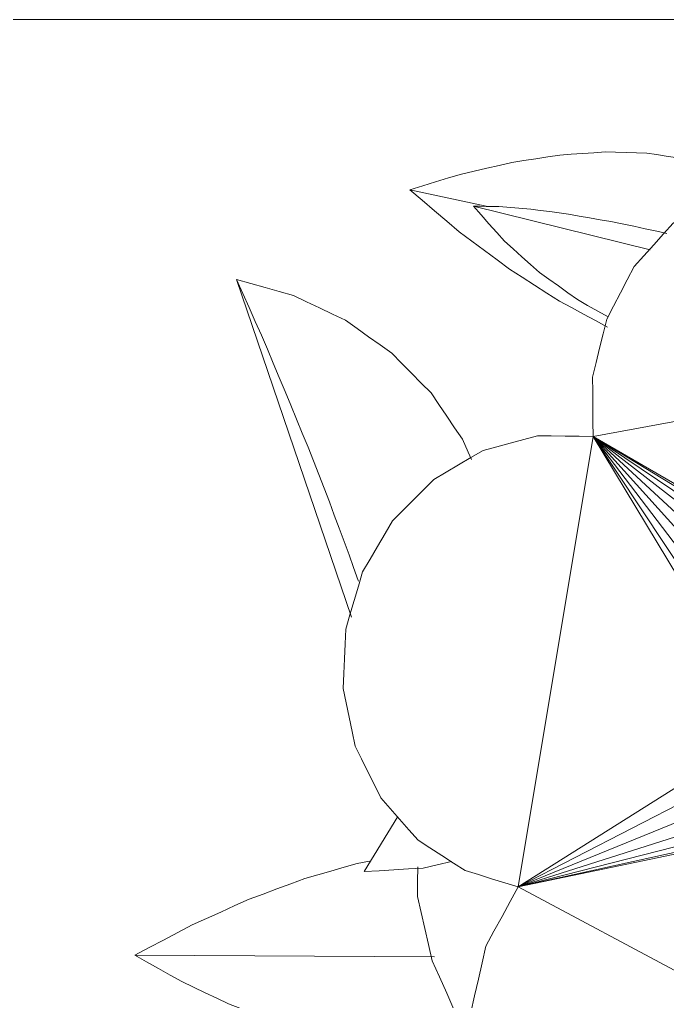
# Model space of a CAD drawing. Header units: metres. Extents: x -18.34 to -13.25, y -25.49 to -16.26.
# Drawn here: x -17.9839 to -17.931, y -20.9914 to -20.9112 of the extents above; entities that cross this region are included whole.
import ezdxf

# ---------------------------------------------------------------- set-up
doc = ezdxf.new("R2010")
doc.units = ezdxf.units.M
for name, color, linetype, lineweight in [('Importações nas famílias', 7, 'Continuous', 5), ('Quadro estrutural', 7, 'Continuous', 5), ('Vegetação', 7, 'Continuous', 5)]:
    doc.layers.add(name, color=color, linetype=linetype, lineweight=lineweight)

# ---------------------------------------------------------------- blocks, each defined once
blk = doc.blocks.new('Planta_pergolado_12200 - plantas pergolado_skp_Component_12-V4-Pavimento 02 - Executivo')
at = {"layer": 'Importações nas famílias', "color": 9, "flags": 128}
for points in [[(0.155129, 0.017138), (0.155003, 0.016667), (0.154782, 0.015838)], [(0.154782, 0.015838), (0.154714, 0.014989), (0.154645, 0.01414), (0.154577, 0.013291), (0.154508, 0.012442)], [(0.154508, 0.012442), (0.154594, 0.011593), (0.154679, 0.010744), (0.154764, 0.009894), (0.15485, 0.009045)], [(0.15485, 0.009045), (0.155087, 0.008215), (0.155324, 0.007385), (0.155561, 0.006555), (0.155798, 0.005725)], [(0.155798, 0.005725), (0.156182, 0.004934), (0.156565, 0.004143), (0.156949, 0.003352), (0.157332, 0.002561)], [(0.157332, 0.002561), (0.157853, 0.001827), (0.158374, 0.001094)]]:
    blk.add_lwpolyline(points, dxfattribs=at)
blk = doc.blocks.new('Planta_pergolado_12200 - plantas pergolado_skp_Component_12-V2484-Pavimento 02 - Executivo')
at = {"layer": 'Importações nas famílias', "color": 9}
for p, q in [((0.177429, 0.044192), (0.176979, 0.044313)), ((0.175315, 0.032316), (0.175976, 0.031962))]:
    blk.add_line(p, q, dxfattribs=at)
at = {"layer": 'Importações nas famílias', "color": 9, "flags": 128}
for points in [[(0.179223, 0.043324), (0.178775, 0.043541), (0.178326, 0.043758), (0.177877, 0.043975), (0.177429, 0.044192)], [(0.180993, 0.042083), (0.180551, 0.042393), (0.180108, 0.042704), (0.179666, 0.043014), (0.179223, 0.043324)], [(0.182719, 0.04048), (0.182288, 0.040881), (0.181856, 0.041281), (0.181425, 0.041682), (0.180993, 0.042083)], [(0.184383, 0.038535), (0.183967, 0.039021), (0.183551, 0.039507), (0.183135, 0.039994), (0.182719, 0.04048)], [(0.185964, 0.036268), (0.185569, 0.036835), (0.185173, 0.037401), (0.184778, 0.037968), (0.184383, 0.038535)], [(0.187447, 0.033705), (0.187076, 0.034346), (0.186706, 0.034987), (0.186335, 0.035627), (0.185964, 0.036268)], [(0.188814, 0.030875), (0.188472, 0.031583), (0.18813, 0.03229), (0.187789, 0.032998), (0.187447, 0.033705)], [(0.175976, 0.031962), (0.176743, 0.031639), (0.177511, 0.031315), (0.178278, 0.030992), (0.179045, 0.030668)], [(0.179045, 0.030668), (0.179901, 0.030383), (0.180757, 0.030098), (0.181613, 0.029813), (0.182469, 0.029527)], [(0.189432, 0.029342), (0.189123, 0.030109), (0.188814, 0.030875)], [(0.182469, 0.029527), (0.183393, 0.029287), (0.184317, 0.029047), (0.185242, 0.028807), (0.186166, 0.028567)], [(0.186166, 0.028567), (0.187137, 0.028377), (0.188108, 0.028188)]]:
    blk.add_lwpolyline(points, dxfattribs=at)
blk = doc.blocks.new('Planta_pergolado_12200 - plantas pergolado_skp_Component_16-V2485-Pavimento 02 - Executivo')
for name in ['Planta_pergolado_12200 - plantas pergolado_skp_Component_12-V2484-Pavimento 02 - Executivo', 'Planta_pergolado_12200 - plantas pergolado_skp_Component_12-V4-Pavimento 02 - Executivo']:
    blk.add_blockref(name, (0, 0))
blk = doc.blocks.new('Planta_pergolado_12200 - plantas pergolado_skp_-V2486-Pavimento 02 - Executivo')
blk.add_blockref('Planta_pergolado_12200 - plantas pergolado_skp_Component_16-V2485-Pavimento 02 - Executivo', (0, 0))
blk = doc.blocks.new('Planta_pergolado_12200 - plantas pergolado_skp_-V2487-Pavimento 02 - Executivo')
at = {"xscale": 1.254472261797389, "yscale": 1.254472261797389, "zscale": 1.254472261797389, "rotation": 44.99999999999149}
blk.add_blockref('Planta_pergolado_12200 - plantas pergolado_skp_-V2486-Pavimento 02 - Executivo', (0.101937, -0.102346), dxfattribs=at)
blk = doc.blocks.new('Planta_pergolado_12200 - plantas pergolado_skp_Component_12-V2547-Pavimento 02 - Executivo')
at = {"layer": 'Importações nas famílias', "color": 9}
blk.add_line((0.159415, -0.000373), (0.166844, 0.020038), dxfattribs=at)
at = {"layer": 'Importações nas famílias', "color": 9, "flags": 128}
for points in [[(0.164582, 0.016998), (0.164856, 0.017774), (0.16513, 0.01855), (0.165148, 0.018601)], [(0.155129, 0.017138), (0.155003, 0.016667), (0.154782, 0.015838)], [(0.163492, 0.013721), (0.163765, 0.01454), (0.164037, 0.01536), (0.16431, 0.016179), (0.164582, 0.016998)], [(0.154782, 0.015838), (0.154714, 0.014989), (0.154645, 0.01414), (0.154577, 0.013291), (0.154508, 0.012442)], [(0.162418, 0.010307), (0.162687, 0.011161), (0.162955, 0.012014), (0.163223, 0.012868), (0.163492, 0.013721)], [(0.154508, 0.012442), (0.154594, 0.011593), (0.154679, 0.010744), (0.154764, 0.009894), (0.15485, 0.009045)], [(0.161373, 0.006794), (0.161634, 0.007672), (0.161896, 0.008551), (0.162157, 0.009429), (0.162418, 0.010307)], [(0.15485, 0.009045), (0.155087, 0.008215), (0.155324, 0.007385), (0.155561, 0.006555), (0.155798, 0.005725)], [(0.160369, 0.003221), (0.16062, 0.004114), (0.160871, 0.005007), (0.161122, 0.005901), (0.161373, 0.006794)], [(0.155798, 0.005725), (0.156182, 0.004934), (0.156565, 0.004143), (0.156949, 0.003352), (0.157332, 0.002561)], [(0.159415, -0.000373), (0.159654, 0.000525), (0.159892, 0.001424), (0.16013, 0.002322), (0.160369, 0.003221)], [(0.157332, 0.002561), (0.157853, 0.001827), (0.158374, 0.001094), (0.158895, 0.00036), (0.159415, -0.000373)]]:
    blk.add_lwpolyline(points, dxfattribs=at)
blk = doc.blocks.new('Planta_pergolado_12200 - plantas pergolado_skp_Component_12-V93-Pavimento 02 - Executivo')
at = {"layer": 'Importações nas famílias', "color": 9}
for p, q in [((0.177429, 0.044192), (0.176979, 0.044313)), ((0.19005, 0.027809), (0.175875, 0.039341)), ((0.175315, 0.032316), (0.175976, 0.031962))]:
    blk.add_line(p, q, dxfattribs=at)
at = {"layer": 'Importações nas famílias', "color": 9, "flags": 128}
for points in [[(0.179223, 0.043324), (0.178775, 0.043541), (0.178326, 0.043758), (0.177877, 0.043975), (0.177429, 0.044192)], [(0.180993, 0.042083), (0.180551, 0.042393), (0.180108, 0.042704), (0.179666, 0.043014), (0.179223, 0.043324)], [(0.182719, 0.04048), (0.182288, 0.040881), (0.181856, 0.041281), (0.181425, 0.041682), (0.180993, 0.042083)], [(0.184383, 0.038535), (0.183967, 0.039021), (0.183551, 0.039507), (0.183135, 0.039994), (0.182719, 0.04048)], [(0.185964, 0.036268), (0.185569, 0.036835), (0.185173, 0.037401), (0.184778, 0.037968), (0.184383, 0.038535)], [(0.187447, 0.033705), (0.187076, 0.034346), (0.186706, 0.034987), (0.186335, 0.035627), (0.185964, 0.036268)], [(0.188814, 0.030875), (0.188472, 0.031583), (0.18813, 0.03229), (0.187789, 0.032998), (0.187447, 0.033705)], [(0.175976, 0.031962), (0.176743, 0.031639), (0.177511, 0.031315), (0.178278, 0.030992), (0.179045, 0.030668)], [(0.179045, 0.030668), (0.179901, 0.030383), (0.180757, 0.030098), (0.181613, 0.029813), (0.182469, 0.029527)], [(0.19005, 0.027809), (0.189741, 0.028575), (0.189432, 0.029342), (0.189123, 0.030109), (0.188814, 0.030875)], [(0.182469, 0.029527), (0.183393, 0.029287), (0.184317, 0.029047), (0.185242, 0.028807), (0.186166, 0.028567)], [(0.186166, 0.028567), (0.187137, 0.028377), (0.188108, 0.028188), (0.189079, 0.027998), (0.19005, 0.027809)]]:
    blk.add_lwpolyline(points, dxfattribs=at)
blk = doc.blocks.new('Planta_pergolado_12200 - plantas pergolado_skp_Component_17-V2549-Pavimento 02 - Executivo')
at = {"layer": 'Importações nas famílias', "color": 9}
for p, q in [((0.184857, 0.082201), (0.184657, 0.081804)), ((0.179647, 0.058087), (0.180198, 0.060769)), ((0.177324, 0.044774), (0.17723, 0.043645))]:
    blk.add_line(p, q, dxfattribs=at)
at = {"layer": 'Importações nas famílias', "color": 9, "flags": 128}
for points in [[(0.185079, 0.080859), (0.185729, 0.080369), (0.186379, 0.079879), (0.18703, 0.079389)], [(0.18703, 0.079389), (0.187578, 0.078649), (0.188125, 0.07791), (0.188673, 0.07717), (0.189221, 0.07643)], [(0.189221, 0.07643), (0.189629, 0.075492), (0.190037, 0.074554), (0.190445, 0.073615), (0.190853, 0.072677)], [(0.190853, 0.072677), (0.191094, 0.071603), (0.191334, 0.07053), (0.191575, 0.069456), (0.191815, 0.068383)], [(0.191815, 0.068383), (0.191872, 0.067248), (0.191928, 0.066113), (0.191985, 0.064977), (0.192041, 0.063842)], [(0.19174, 0.061276), (0.191647, 0.060483), (0.191516, 0.059363)], [(0.191516, 0.059363), (0.191206, 0.058336), (0.190896, 0.057308), (0.190586, 0.05628), (0.190275, 0.055252)], [(0.190275, 0.055252), (0.189808, 0.054386), (0.18934, 0.05352), (0.189051, 0.052986)], [(0.184549, 0.048381), (0.183992, 0.048068), (0.183313, 0.047688)], [(0.18044, 0.047331), (0.179731, 0.047538), (0.179023, 0.047746)], [(0.183313, 0.047688), (0.182594, 0.047599), (0.181876, 0.04751), (0.181158, 0.04742), (0.18044, 0.047331)], [(0.17723, 0.043645), (0.176955, 0.042593), (0.176679, 0.041541), (0.176403, 0.040489), (0.176127, 0.039437)], [(0.176127, 0.039437), (0.175689, 0.038533), (0.17525, 0.03763), (0.174812, 0.036727), (0.174373, 0.035823)], [(0.174373, 0.035823), (0.173802, 0.03513), (0.17323, 0.034437)]]:
    blk.add_lwpolyline(points, dxfattribs=at)
blk = doc.blocks.new('Planta_pergolado_12200 - plantas pergolado_skp_Component_16-V2550-Pavimento 02 - Executivo')
for name in ['Planta_pergolado_12200 - plantas pergolado_skp_Component_17-V2549-Pavimento 02 - Executivo', 'Planta_pergolado_12200 - plantas pergolado_skp_Component_12-V93-Pavimento 02 - Executivo', 'Planta_pergolado_12200 - plantas pergolado_skp_Component_12-V2547-Pavimento 02 - Executivo']:
    blk.add_blockref(name, (0, 0))
blk = doc.blocks.new('Planta_pergolado_12200 - plantas pergolado_skp_-V2554-Pavimento 02 - Executivo')
blk.add_blockref('Planta_pergolado_12200 - plantas pergolado_skp_Component_16-V2550-Pavimento 02 - Executivo', (0, 0))
blk = doc.blocks.new('Planta_pergolado_12200 - plantas pergolado_skp_-V2555-Pavimento 02 - Executivo')
at = {"xscale": 1.254472261797389, "yscale": 1.254472261797389, "zscale": 1.254472261797389, "rotation": 44.99999999999149}
blk.add_blockref('Planta_pergolado_12200 - plantas pergolado_skp_-V2554-Pavimento 02 - Executivo', (0.101937, -0.102346), dxfattribs=at)
blk = doc.blocks.new('Planta_pergolado_12200 - plantas pergolado_skp_-V2576-Pavimento 02 - Executivo')
at = {"rotation": 89.9999999999999}
for name in ['Planta_pergolado_12200 - plantas pergolado_skp_-V2555-Pavimento 02 - Executivo', 'Planta_pergolado_12200 - plantas pergolado_skp_-V2487-Pavimento 02 - Executivo']:
    blk.add_blockref(name, (0.52797, 0.01573), dxfattribs=at)
blk = doc.blocks.new('Planta_pergolado_12200 - plantas pergolado_skp_Component_12-V1785-Pavimento 02 - Executivo')
at = {"layer": 'Importações nas famílias', "color": 9}
blk.add_line((0.159415, -0.000373), (0.16076, 0.003321), dxfattribs=at)
at = {"layer": 'Importações nas famílias', "color": 9, "flags": 128}
for points in [[(0.156565, 0.004143), (0.156949, 0.003352), (0.157332, 0.002561)], [(0.157332, 0.002561), (0.157853, 0.001827), (0.158374, 0.001094), (0.158895, 0.00036), (0.159415, -0.000373)]]:
    blk.add_lwpolyline(points, dxfattribs=at)
blk = doc.blocks.new('Planta_pergolado_12200 - plantas pergolado_skp_Component_12-V410-Pavimento 02 - Executivo')
at = {"layer": 'Importações nas famílias', "color": 9}
blk.add_line((0.19005, 0.027809), (0.186351, 0.030818), dxfattribs=at)
at = {"layer": 'Importações nas famílias', "color": 9, "flags": 128}
for points in [[(0.179223, 0.043324), (0.178775, 0.043541), (0.178326, 0.043758), (0.177877, 0.043975)], [(0.180993, 0.042083), (0.180551, 0.042393), (0.180108, 0.042704), (0.179666, 0.043014), (0.179223, 0.043324)], [(0.182719, 0.04048), (0.182288, 0.040881), (0.181856, 0.041281), (0.181425, 0.041682), (0.180993, 0.042083)], [(0.184383, 0.038535), (0.183967, 0.039021), (0.183551, 0.039507), (0.183135, 0.039994), (0.182719, 0.04048)], [(0.185964, 0.036268), (0.185569, 0.036835), (0.185173, 0.037401), (0.184778, 0.037968), (0.184383, 0.038535)], [(0.187447, 0.033705), (0.187076, 0.034346), (0.186706, 0.034987), (0.186335, 0.035627), (0.185964, 0.036268)], [(0.188814, 0.030875), (0.188472, 0.031583), (0.18813, 0.03229), (0.187789, 0.032998), (0.187447, 0.033705)], [(0.175976, 0.031962), (0.176743, 0.031639), (0.177511, 0.031315), (0.178278, 0.030992), (0.179045, 0.030668)], [(0.179045, 0.030668), (0.179901, 0.030383), (0.180757, 0.030098), (0.181613, 0.029813), (0.182469, 0.029527)], [(0.19005, 0.027809), (0.189741, 0.028575), (0.189432, 0.029342), (0.189123, 0.030109), (0.188814, 0.030875)], [(0.182469, 0.029527), (0.183393, 0.029287), (0.184317, 0.029047), (0.185242, 0.028807), (0.186166, 0.028567)], [(0.186166, 0.028567), (0.187137, 0.028377), (0.188108, 0.028188), (0.189079, 0.027998), (0.19005, 0.027809)]]:
    blk.add_lwpolyline(points, dxfattribs=at)
blk = doc.blocks.new('Planta_pergolado_12200 - plantas pergolado_skp_Component_16-V2785-Pavimento 02 - Executivo')
for name in ['Planta_pergolado_12200 - plantas pergolado_skp_Component_12-V410-Pavimento 02 - Executivo', 'Planta_pergolado_12200 - plantas pergolado_skp_Component_12-V1785-Pavimento 02 - Executivo']:
    blk.add_blockref(name, (0, 0))
blk = doc.blocks.new('Planta_pergolado_12200 - plantas pergolado_skp_-V2786-Pavimento 02 - Executivo')
blk.add_blockref('Planta_pergolado_12200 - plantas pergolado_skp_Component_16-V2785-Pavimento 02 - Executivo', (0, 0))
blk = doc.blocks.new('Planta_pergolado_12200 - plantas pergolado_skp_-V2787-Pavimento 02 - Executivo')
at = {"xscale": 1.254472261797389, "yscale": 1.254472261797389, "zscale": 1.254472261797389, "rotation": 44.99999999999149}
blk.add_blockref('Planta_pergolado_12200 - plantas pergolado_skp_-V2786-Pavimento 02 - Executivo', (0.101937, -0.102346), dxfattribs=at)
blk = doc.blocks.new('Planta_pergolado_12200 - plantas pergolado_skp_-V2846-Pavimento 02 - Executivo')
at = {"rotation": 89.9999999999999}
blk.add_blockref('Planta_pergolado_12200 - plantas pergolado_skp_-V2787-Pavimento 02 - Executivo', (0.274037, 0.01573), dxfattribs=at)
blk = doc.blocks.new('Planta_pergolado_12200 - plantas pergolado_skp_Component_12-V496-Pavimento 02 - Executivo')
at = {"layer": 'Importações nas famílias', "color": 9}
for p, q in [((-0.366823, -0.17161), (-0.352374, -0.168041)), ((-0.351007, -0.16939), (-0.351833, -0.169583))]:
    blk.add_line(p, q, dxfattribs=at)
at = {"layer": 'Importações nas famílias', "color": 9, "flags": 128}
for points in [[(-0.358322, -0.163983), (-0.357487, -0.163513), (-0.356652, -0.163043), (-0.355817, -0.162573)], [(-0.361432, -0.166211), (-0.360655, -0.165654), (-0.359877, -0.165097), (-0.3591, -0.16454), (-0.358322, -0.163983)], [(-0.364276, -0.168763), (-0.363565, -0.168125), (-0.362854, -0.167487), (-0.362143, -0.166849), (-0.361432, -0.166211)], [(-0.366823, -0.17161), (-0.366186, -0.170898), (-0.36555, -0.170186), (-0.364913, -0.169475), (-0.364276, -0.168763)], [(-0.351833, -0.169583), (-0.352773, -0.169777), (-0.353714, -0.169971), (-0.354654, -0.170165), (-0.355594, -0.170359)], [(-0.355594, -0.170359), (-0.356458, -0.17051), (-0.357323, -0.17066), (-0.358187, -0.170811), (-0.359051, -0.170962)], [(-0.36212, -0.171377), (-0.362773, -0.171431), (-0.363426, -0.171486), (-0.364079, -0.17154), (-0.364732, -0.171595)], [(-0.359051, -0.170962), (-0.359818, -0.171065), (-0.360586, -0.171169), (-0.361353, -0.171273), (-0.36212, -0.171377)], [(-0.364732, -0.171595), (-0.365254, -0.171598), (-0.365777, -0.171602), (-0.3663, -0.171606), (-0.366823, -0.17161)]]:
    blk.add_lwpolyline(points, dxfattribs=at)
blk = doc.blocks.new('Planta_pergolado_12200 - plantas pergolado_skp_Component_17-V2850-Pavimento 02 - Executivo')
at = {"layer": 'Importações nas famílias', "color": 9}
for p, q in [((-0.357046, 0.15281), (-0.322537, 0.159124)), ((-0.330655, 0.139163), (-0.322537, 0.159124)), ((-0.329238, 0.139788), (-0.322537, 0.159124)), ((-0.327445, 0.140403), (-0.322537, 0.159124)), ((-0.326197, 0.140992), (-0.322537, 0.159124)), ((-0.322537, 0.159124), (-0.325556, 0.140992)), ((-0.322537, 0.159124), (-0.325324, 0.140992)), ((-0.313511, 0.139625), (-0.322537, 0.159124)), ((-0.305162, 0.158406), (-0.305152, 0.158397)), ((-0.357046, 0.15281), (-0.363162, 0.116046)), ((-0.357046, 0.15281), (-0.339691, 0.136815)), ((-0.357046, 0.15281), (-0.337922, 0.137983)), ((-0.357046, 0.15281), (-0.335945, 0.138633)), ((-0.357046, 0.15281), (-0.333895, 0.13872)), ((-0.357046, 0.15281), (-0.331879, 0.138227)), ((-0.342648, 0.128956), (-0.357046, 0.15281)), ((-0.357046, 0.15281), (-0.342662, 0.13114)), ((-0.357046, 0.15281), (-0.342145, 0.133273)), ((-0.357046, 0.15281), (-0.341131, 0.135209)), ((-0.335945, 0.138633), (-0.333895, 0.13872)), ((-0.33355, 0.136949), (-0.333895, 0.13872)), ((-0.333895, 0.13872), (-0.33191, 0.138239)), ((-0.339691, 0.136815), (-0.337922, 0.137983)), ((-0.337922, 0.137983), (-0.335945, 0.138633)), ((-0.337922, 0.137983), (-0.335435, 0.134425)), ((-0.335945, 0.138633), (-0.33466, 0.135617)), ((-0.340268, 0.136172), (-0.339691, 0.136815)), ((-0.336087, 0.133425), (-0.339691, 0.136815)), ((-0.341131, 0.135209), (-0.340268, 0.136172)), ((-0.342145, 0.133273), (-0.341131, 0.135209)), ((-0.341131, 0.135209), (-0.336623, 0.132454)), ((-0.342662, 0.13114), (-0.342145, 0.133273)), ((-0.336889, 0.131404), (-0.342145, 0.133273)), ((-0.337144, 0.130394), (-0.342662, 0.13114)), ((-0.342648, 0.128956), (-0.342662, 0.13114)), ((-0.337411, 0.129336), (-0.342648, 0.128956)), ((-0.342648, 0.128956), (-0.363162, 0.116046)), ((-0.342104, 0.126868), (-0.342648, 0.128956)), ((-0.342104, 0.126868), (-0.337717, 0.128123)), ((-0.342104, 0.126868), (-0.363162, 0.116046)), ((-0.341895, 0.126496), (-0.342104, 0.126868)), ((-0.337685, 0.1268), (-0.341067, 0.12502)), ((-0.341895, 0.126496), (-0.341067, 0.12502)), ((-0.337608, 0.125193), (-0.339607, 0.123537)), ((-0.363162, 0.116046), (-0.341067, 0.12502)), ((-0.341067, 0.12502), (-0.339607, 0.123537)), ((-0.363162, 0.116046), (-0.339607, 0.123537)), ((-0.339607, 0.123537), (-0.337824, 0.12252)), ((-0.337824, 0.12252), (-0.363162, 0.116046)), ((-0.337143, 0.121753), (-0.363162, 0.116046)), ((-0.363162, 0.116046), (-0.337047, 0.121452)), ((-0.332433, 0.099639), (-0.363162, 0.116046)), ((-0.333253, 0.113227), (-0.332433, 0.099639)), ((-0.332112, 0.111606), (-0.332433, 0.099639)), ((-0.331327, 0.110889), (-0.332433, 0.099639)), ((-0.330848, 0.110365), (-0.332433, 0.099639)), ((-0.330612, 0.110107), (-0.332433, 0.099639)), ((-0.330578, 0.11007), (-0.332433, 0.099639)), ((-0.332433, 0.099639), (-0.326209, 0.106239)), ((-0.323873, 0.09484), (-0.324713, 0.094946))]:
    blk.add_line(p, q, dxfattribs=at)
at = {"layer": 'Importações nas famílias', "color": 9, "flags": 128}
for points in [[(-0.346566, 0.172828), (-0.34547, 0.173189), (-0.344374, 0.173549), (-0.343278, 0.173909), (-0.342182, 0.174269)], [(-0.342182, 0.174269), (-0.341045, 0.174317), (-0.339908, 0.174366), (-0.338771, 0.174414), (-0.337635, 0.174463)], [(-0.337635, 0.174463), (-0.336535, 0.174196), (-0.335434, 0.173929), (-0.334334, 0.173662), (-0.333234, 0.173395)], [(-0.333234, 0.173395), (-0.332246, 0.172832), (-0.331258, 0.172268), (-0.330269, 0.171704), (-0.329281, 0.171141)], [(-0.350489, 0.170239), (-0.349508, 0.170886), (-0.348528, 0.171534), (-0.347547, 0.172181), (-0.346566, 0.172828)], [(-0.329281, 0.171141), (-0.328472, 0.170319), (-0.327662, 0.169496), (-0.326853, 0.168674), (-0.326044, 0.167852)], [(-0.353682, 0.166676), (-0.352884, 0.167567), (-0.352086, 0.168457), (-0.351287, 0.169348), (-0.350489, 0.170239)], [(-0.326044, 0.167852), (-0.325469, 0.166827), (-0.324894, 0.165803), (-0.324318, 0.164778), (-0.323743, 0.163753)], [(-0.355929, 0.162384), (-0.355368, 0.163457), (-0.354806, 0.16453), (-0.354244, 0.165603), (-0.353682, 0.166676)], [(-0.323743, 0.163753), (-0.323442, 0.162596), (-0.32314, 0.161438), (-0.322838, 0.160281), (-0.322537, 0.159124)], [(-0.357077, 0.157655), (-0.35679, 0.158837), (-0.356503, 0.160019), (-0.356216, 0.161202), (-0.355929, 0.162384)], [(-0.318221, 0.160805), (-0.317087, 0.160916), (-0.315952, 0.161028), (-0.314817, 0.16114), (-0.313682, 0.161251)], [(-0.313682, 0.161251), (-0.312569, 0.161047), (-0.311455, 0.160842), (-0.310341, 0.160638), (-0.309228, 0.160433)], [(-0.322537, 0.159124), (-0.321458, 0.159544), (-0.320379, 0.159964), (-0.3193, 0.160384), (-0.318221, 0.160805)], [(-0.309228, 0.160433), (-0.308211, 0.159927), (-0.307195, 0.15942), (-0.306179, 0.158913), (-0.305162, 0.158406)], [(-0.357046, 0.15281), (-0.357053, 0.154021), (-0.357061, 0.155232), (-0.357069, 0.156443), (-0.357077, 0.157655)], [(-0.36603, 0.151674), (-0.364919, 0.151973), (-0.363809, 0.152272), (-0.362699, 0.152571), (-0.361588, 0.15287)], [(-0.361588, 0.15287), (-0.360453, 0.152855), (-0.359317, 0.15284), (-0.358181, 0.152825), (-0.357046, 0.15281)], [(-0.370067, 0.149302), (-0.369058, 0.149895), (-0.368049, 0.150488), (-0.367039, 0.151081), (-0.36603, 0.151674)], [(-0.373426, 0.145917), (-0.372586, 0.146763), (-0.371747, 0.14761), (-0.370907, 0.148456), (-0.370067, 0.149302)], [(-0.375877, 0.141749), (-0.375264, 0.142791), (-0.374651, 0.143833), (-0.374039, 0.144875), (-0.373426, 0.145917)], [(-0.377253, 0.137082), (-0.376909, 0.138248), (-0.376565, 0.139415), (-0.376221, 0.140582), (-0.375877, 0.141749)], [(-0.37746, 0.132234), (-0.377408, 0.133446), (-0.377356, 0.134658), (-0.377305, 0.13587), (-0.377253, 0.137082)], [(-0.376484, 0.127535), (-0.376728, 0.12871), (-0.376972, 0.129884), (-0.377216, 0.131059), (-0.37746, 0.132234)], [(-0.374392, 0.123306), (-0.374915, 0.124364), (-0.375438, 0.125421), (-0.375961, 0.126478), (-0.376484, 0.127535)], [(-0.371327, 0.119836), (-0.372093, 0.120703), (-0.37286, 0.121571), (-0.373626, 0.122439), (-0.374392, 0.123306)], [(-0.367496, 0.117359), (-0.368454, 0.117978), (-0.369412, 0.118597), (-0.370369, 0.119217), (-0.371327, 0.119836)], [(-0.363162, 0.116046), (-0.364246, 0.116375), (-0.365329, 0.116703), (-0.366413, 0.117031), (-0.367496, 0.117359)], [(-0.365799, 0.111196), (-0.365139, 0.112408), (-0.36448, 0.113621), (-0.363821, 0.114834), (-0.363162, 0.116046)], [(-0.367031, 0.105785), (-0.366723, 0.107138), (-0.366415, 0.108491), (-0.366107, 0.109843), (-0.365799, 0.111196)], [(-0.366755, 0.100278), (-0.366824, 0.101655), (-0.366893, 0.103032), (-0.366962, 0.104409), (-0.367031, 0.105785)], [(-0.364993, 0.095144), (-0.365433, 0.096427), (-0.365874, 0.097711), (-0.366314, 0.098995), (-0.366755, 0.100278)], [(-0.332433, 0.099639), (-0.332995, 0.098374), (-0.333556, 0.097109), (-0.334117, 0.095844), (-0.334679, 0.094579)], [(-0.32888, 0.09674), (-0.329768, 0.097465), (-0.330657, 0.098189), (-0.331545, 0.098914), (-0.332433, 0.099639)], [(-0.324713, 0.094946), (-0.325755, 0.095395), (-0.326797, 0.095843), (-0.327838, 0.096292), (-0.32888, 0.09674)], [(-0.361896, 0.090822), (-0.36267, 0.091903), (-0.363444, 0.092983), (-0.364219, 0.094063), (-0.364993, 0.095144)], [(-0.334679, 0.094579), (-0.335554, 0.093529), (-0.336429, 0.09248), (-0.337304, 0.09143), (-0.33818, 0.09038)], [(-0.357729, 0.087681), (-0.358771, 0.088467), (-0.359813, 0.089252), (-0.360854, 0.090037), (-0.361896, 0.090822)], [(-0.33818, 0.09038), (-0.339294, 0.089635), (-0.340408, 0.08889), (-0.341523, 0.088145), (-0.342637, 0.0874)], [(-0.352848, 0.085991), (-0.354068, 0.086413), (-0.355288, 0.086836), (-0.356509, 0.087259), (-0.357729, 0.087681)], [(-0.342637, 0.0874), (-0.343895, 0.087024), (-0.345153, 0.086647), (-0.346411, 0.086271), (-0.34767, 0.085894)], [(-0.34767, 0.085894), (-0.348964, 0.085918), (-0.350259, 0.085943), (-0.351553, 0.085967), (-0.352848, 0.085991)]]:
    blk.add_lwpolyline(points, dxfattribs=at)
blk = doc.blocks.new('Planta_pergolado_12200 - plantas pergolado_skp_Component_16-V2851-Pavimento 02 - Executivo')
blk.add_blockref('Planta_pergolado_12200 - plantas pergolado_skp_Component_17-V2850-Pavimento 02 - Executivo', (0, 0))
at = {"extrusion": (0, 0, -1), "zscale": -1, "rotation": 180}
blk.add_blockref('Planta_pergolado_12200 - plantas pergolado_skp_Component_12-V496-Pavimento 02 - Executivo', (0, 0), dxfattribs=at)
blk = doc.blocks.new('Planta_pergolado_12200 - plantas pergolado_skp_-V2892-Pavimento 02 - Executivo')
blk.add_blockref('Planta_pergolado_12200 - plantas pergolado_skp_Component_16-V2851-Pavimento 02 - Executivo', (0, 0))
blk = doc.blocks.new('Planta_pergolado_12200 - plantas pergolado_skp_-V3129-Pavimento 02 - Executivo')
blk.add_blockref('Planta_pergolado_12200 - plantas pergolado_skp_-V2892-Pavimento 02 - Executivo', (0, 0))
blk = doc.blocks.new('Planta_pergolado_12200 - Planta_pergolado_12200-3075656-Pavimento 02 - Executivo')
blk.add_blockref('Planta_pergolado_12200 - plantas pergolado_skp_-V3129-Pavimento 02 - Executivo', (0, 0))
at = {"xscale": 1.068436298615139, "yscale": 1.068436298615139, "zscale": 1.068436298615139, "rotation": 83.79999999999607}
blk.add_blockref('Planta_pergolado_12200 - plantas pergolado_skp_-V2576-Pavimento 02 - Executivo', (-0.167087, -0.38397), dxfattribs=at)
at = {"extrusion": (0, 0, -1), "xscale": 1.068436298615139, "yscale": 1.068436298615139, "zscale": 1.068436298615139, "rotation": 276.200000000004}
blk.add_blockref('Planta_pergolado_12200 - plantas pergolado_skp_-V2846-Pavimento 02 - Executivo', (0.073046, 0.337289), dxfattribs=at)
blk = doc.blocks.new('Tram - Tram-3151188-Pavimento 02 - Executivo')
at = {"layer": 'Quadro estrutural'}
blk.add_line((2.5, -0.05), (0, -0.05), dxfattribs=at)

msp = doc.modelspace()

# ---------------------------------------------------------------- block references
at = {"layer": 'Quadro estrutural'}
msp.add_blockref('Tram - Tram-3151188-Pavimento 02 - Executivo', (-18.21, -20.861243), dxfattribs=at)
at = {"layer": 'Vegetação', "color": 9}
msp.add_blockref('Planta_pergolado_12200 - Planta_pergolado_12200-3075656-Pavimento 02 - Executivo', (-17.58, -21.09809), dxfattribs=at)

doc.saveas('drawing.dxf')
